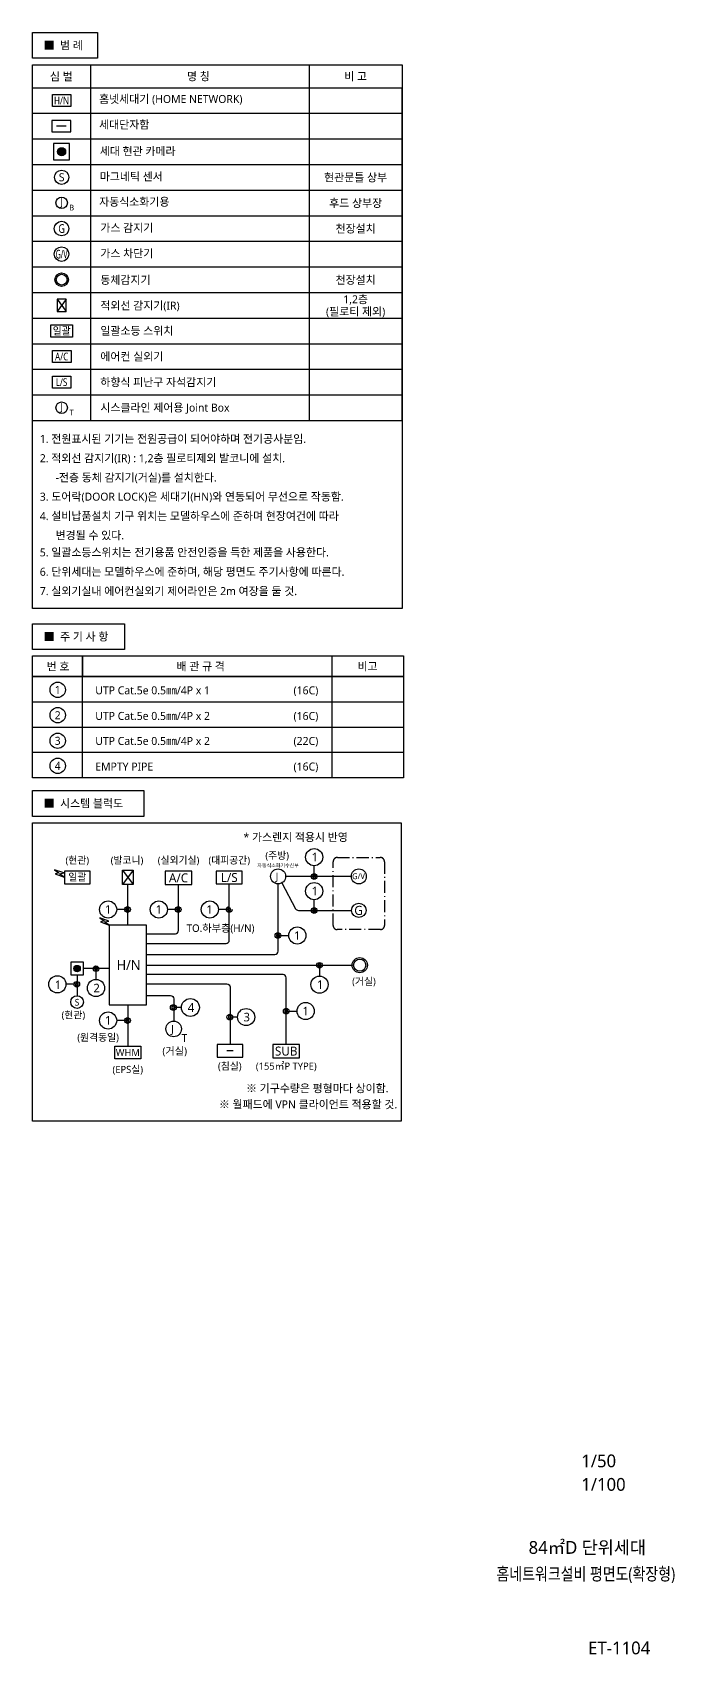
# Model space of a CAD drawing. Header units: millimetres. Extents: x 8480 to 294185, y -114350 to -87474.
# Drawn here: x 158160 to 168185, y -113622 to -88283 of the extents above; entities that cross this region are included whole.
import ezdxf
from ezdxf.enums import TextEntityAlignment as Align

# ---------------------------------------------------------------- set-up
doc = ezdxf.new("R2010")
doc.units = ezdxf.units.MM
doc.header["$LTSCALE"] = 50
doc.linetypes.add('DD6', pattern=[6, 3.75, -1, 0.25, -1])
doc.linetypes.add('H', pattern=[6, 4, -2])
for name, color, linetype in [('e-con', 1, 'Continuous'), ('E-SYM', 2, 'Continuous'), ('e-wire', 4, 'Continuous'), ('e-wire3s', 4, 'H'), ('E_SYM', 2, 'Continuous'), ('EZ-HN-TEXT', 2, 'Continuous'), ('HN', 1, 'Continuous'), ('NOTE', 7, 'Continuous'), ('SYM', 3, 'Continuous'), ('TEX', 3, 'Continuous'), ('TEXT', 2, 'Continuous'), ('title', 2, 'Continuous'), ('전열-E-SYM', 2, 'Continuous'), ('천정', 4, 'Continuous')]:
    doc.layers.add(name, color=color, linetype=linetype)
doc.styles.add('mg', font='malgun.ttf')

# ---------------------------------------------------------------- blocks, each defined once
blk = doc.blocks.new('100-57')
at = {"layer": 'E-SYM', "linetype": 'Continuous'}
blk.add_line((-125, 150), (125, 150), dxfattribs=at)
at = {"layer": 'E-SYM'}
blk.add_lwpolyline([(-250, 0), (250, 0), (250, 300), (-250, 300)], close=True, dxfattribs=at)
blk = doc.blocks.new('EFCL')
at = {"layer": 'SYM'}
h = blk.add_hatch(color=6, dxfattribs=at)
edge = h.paths.add_edge_path()
edge.add_arc((0, 0), 150, 0, 360)
at = {"layer": 'SYM', "color": 6}
blk.add_lwpolyline([(-300, -300), (300, -300), (300, 300), (-300, 300)], close=True, dxfattribs=at)
blk.add_circle((0, 0), 150, dxfattribs=at)
blk.add_circle((0, 0), 150, dxfattribs=at)
blk = doc.blocks.new('A$C6a344dfd')
at = {"layer": 'SYM', "color": 3}
blk.add_circle((0, 111), 111, dxfattribs=at)
at = {"layer": 'SYM', "color": 3, "style": 'mg'}
blk.add_text('S', height=125, dxfattribs=at).set_placement((0, 111), align=Align.MIDDLE)
blk = doc.blocks.new('100-89')
at = {"layer": 'E-SYM', "linetype": 'Continuous'}
blk.add_circle((0, 0), 150, dxfattribs=at)
at = {"layer": 'e-con', "linetype": 'Continuous', "style": 'mg'}
blk.add_text('J', height=200, dxfattribs=at).set_placement((0, 0), align=Align.MIDDLE)
blk = doc.blocks.new('A$C6D592EF3')
at = {"layer": 'SYM', "color": 2}
for radius in [105, 84]:
    blk.add_circle((133, 160, 0), radius, dxfattribs=at)
blk = doc.blocks.new('A$C4bec3cc4')
at = {"layer": 'SYM', "color": 4, "ltscale": 3}
blk.add_blockref('A$C6D592EF3', (-238, -160, 0), dxfattribs=at)
blk = doc.blocks.new('에어컨 실외기')
at = {"layer": 'SYM', "color": 2, "elevation": 0}
blk.add_lwpolyline([(-332052, 105245), (-331764, 105245), (-331764, 105055), (-332052, 105055)], close=True, dxfattribs=at)
at = {"layer": 'SYM', "color": 1, "style": 'mg', "width": 0.8}
blk.add_text('A/C', height=120.2, dxfattribs=at).set_placement((-331910, 105150), align=Align.MIDDLE_CENTER)
blk = doc.blocks.new('A$C49EC5F35')
at = {"layer": 'SYM', "color": 1, "elevation": 0}
blk.add_lwpolyline([(144, 192), (0, 192), (0, 0), (144, 0)], close=True, dxfattribs=at)
at = {"layer": 'SYM', "color": 1}
for points in [[(0, 192), (144, 0)], [(144, 192), (0, 0)]]:
    blk.add_lwpolyline(points, dxfattribs=at)
blk = doc.blocks.new('A$Cccbf2acf')
at = {"layer": 'SYM', "color": 4, "ltscale": 3}
blk.add_blockref('A$C49EC5F35', (-144, -192), dxfattribs=at)
blk = doc.blocks.new('가스 감지기')
at = {"layer": 'SYM', "color": 2}
blk.add_circle((-336271, 111089, 0), 114, dxfattribs=at)
at = {"layer": 'TEX', "color": 1, "style": 'mg', "width": 0.8}
blk.add_text('G', height=135, dxfattribs=at).set_placement((-336271, 111089, 0), align=Align.MIDDLE)
blk = doc.blocks.new('가스 차단기')
at = {"layer": 'SYM', "color": 2}
blk.add_circle((-336271, 111509, 0), 114, dxfattribs=at)
at = {"layer": 'TEX', "color": 1, "style": 'mg', "width": 0.5}
blk.add_text('G/V', height=135, dxfattribs=at).set_placement((-336271, 111509, 0), align=Align.MIDDLE)
blk = doc.blocks.new('F19')
at = {"layer": 'E_SYM', "elevation": 0}
blk.add_lwpolyline([(-2.14, 1.19), (2.14, 1.19), (2.14, -1.19), (-2.14, -1.19)], close=True, dxfattribs=at)
at = {"layer": 'TEX', "color": 1, "style": 'mg', "width": 0.9}
blk.add_text('일괄', height=1.5, dxfattribs=at).set_placement((0, 0), align=Align.MIDDLE_CENTER)
blk = doc.blocks.new('HN')
at = {"layer": 'E_SYM'}
blk.add_lwpolyline([(52707, -39358), (52996, -39358), (52996, -39549), (52707, -39549)], close=True, dxfattribs=at)
at = {"layer": 'TEXT', "color": 1, "style": 'mg', "width": 0.8}
blk.add_text('H/N', height=120.2, dxfattribs=at).set_placement((52850, -39454, 0), align=Align.MIDDLE_CENTER)
blk = doc.blocks.new('하향식 피난구 자석감지기')
at = {"layer": 'SYM', "color": 2, "elevation": 0}
blk.add_lwpolyline([(-331372, 105245), (-331084, 105245), (-331084, 105055), (-331372, 105055)], close=True, dxfattribs=at)
at = {"layer": 'SYM', "color": 1, "style": 'mg', "width": 0.8}
blk.add_text('L/S', height=120.2, dxfattribs=at).set_placement((-331230, 105150), align=Align.MIDDLE_CENTER)
blk = doc.blocks.new('NOTE-1')
at = {"layer": 'NOTE', "color": 1}
for p, q in [((409294, -123120), (409294, -117561)), ((409294, -117561), (415065, -117561)), ((410205, -123120), (410205, -117561)), ((413615, -117561), (413615, -123120)), ((415065, -117561), (415065, -123120)), ((409294, -117921), (415065, -117921)), ((415065, -123120), (415065, -117921)), ((409294, -118321), (415065, -118321)), ((409294, -118720), (415065, -118720)), ((409294, -119120), (415065, -119120)), ((409294, -119520), (415065, -119520)), ((409294, -119920), (415065, -119920)), ((409294, -120320), (415065, -120320)), ((409294, -120720), (415065, -120720)), ((409294, -121120), (415065, -121120)), ((409294, -121520), (415065, -121520)), ((409294, -121920), (415065, -121920)), ((409294, -121920), (415065, -121920)), ((409294, -122320), (415065, -122320)), ((409294, -122720), (415065, -122720)), ((410075, -126797), (410075, -127117)), ((410075, -127117), (410075, -126797)), ((413967, -126797), (413967, -127117)), ((409294, -127117), (415085, -127117)), ((409294, -128699), (409294, -127117)), ((410075, -128699), (410075, -127117)), ((413967, -127117), (413967, -128699)), ((415085, -127117), (415085, -128699)), ((415085, -127517), (409294, -127517)), ((415085, -127917), (409294, -127917)), ((415085, -128308), (409294, -128308)), ((415085, -128699), (409294, -128699))]:
    blk.add_line(p, q, dxfattribs=at)
for points in [[(409294, -117057), (410311, -117057), (410311, -117461), (409294, -117461)], [(409294, -123120), (415065, -123120), (415065, -126054), (409294, -126054)], [(409294, -126294), (410731, -126294), (410731, -126697), (409294, -126697)], [(409294, -126797), (415085, -126797), (415085, -127117), (409294, -127117)]]:
    blk.add_lwpolyline(points, close=True, dxfattribs=at)
for centre in [(409688, -127327), (409688, -127723), (409688, -128123), (409688, -128514)]:
    blk.add_circle(centre, 120, dxfattribs=at)
at = {"layer": 'SYM', "color": 2, "linetype": 'Continuous', "xscale": 0.5992808219178083, "yscale": 0.5992808219178083, "zscale": 0.5992808219178083, "rotation": 180}
blk.add_blockref('100-57', (409744, -118431), dxfattribs=at)
at = {"layer": 'SYM', "color": 2, "xscale": 0.4166697985492647, "yscale": 0.4166697985492647, "zscale": 0.4166697985492647, "rotation": 270}
blk.add_blockref('EFCL', (409750, -118920), dxfattribs=at)
at = {"layer": 'SYM', "color": 3}
for name, p in [('A$C6a344dfd', (409750, -119431)), ('가스 감지기', (746020, -231210, 0)), ('가스 차단기', (746020, -232030, 0))]:
    blk.add_blockref(name, p, dxfattribs=at)
at = {"layer": 'SYM', "color": 2}
for name, p, xscale, yscale, zscale in [('100-89', (409750, -119720), 0.6, 0.6, 0.6), ('F19', (409750, -121720), 80.1068090787717, 80.1068090787717, 80.1068090787717), ('100-89', (409750, -122920), 0.6, 0.6, 0.6)]:
    blk.add_blockref(name, p, dxfattribs=dict(at, xscale=xscale, yscale=yscale, zscale=zscale))
at = {"layer": 'SYM', "color": 4}
for name, p in [('A$C4bec3cc4', (409855, -120920)), ('A$Cccbf2acf', (409822, -121224)), ('에어컨 실외기', (741660, -227270))]:
    blk.add_blockref(name, p, dxfattribs=at)
at = {"layer": 'SYM', "color": 4, "transparency": 33554687}
blk.add_blockref('하향식 피난구 자석감지기', (740978, -227670, 0), dxfattribs=at)
at = {"layer": '전열-E-SYM'}
blk.add_blockref('HN', (356898, -78667), dxfattribs=at)
at = {"layer": 'TEX', "style": 'mg'}
for s, p in [('■  범 례', (409470, -117259)), ('■  주 기 사 항', (409470, -126496))]:
    blk.add_text(s, height=125, dxfattribs=at).set_placement(p, align=Align.MIDDLE_LEFT)
for s, height, p in [('심 벌', 125, (409744, -117741)), ('명 칭', 125, (411885, -117741)), ('비 고', 125, (414340, -117741)), ('현관문틀 상부', 125, (414340, -119320)), ('B', 90, (409906, -119794)), ('후드 상부장', 125, (414340, -119720)), ('천장설치', 125, (414340, -120120)), ('천장설치', 125, (414340, -120920)), ('(필로티 제외)', 125, (414340, -121421)), ('1,2층', 125, (414340, -121228)), ('T', 90, (409906, -122994)), ('배 관 규 격', 125, (411921, -126957)), ('비고', 125, (414526, -126957)), ('1', 125, (409688, -127327)), ('2', 125, (409688, -127723)), ('3', 125, (409688, -128123)), ('4', 125, (409688, -128514))]:
    blk.add_text(s, height=height, dxfattribs=at).set_placement(p, align=Align.MIDDLE)
for s, p in [('홈넷세대기 (HOME NETWORK)', (410335, -118160)), ('세대단자함', (410335, -118560)), ('세대 현관 카메라', (410345, -118974)), ('마그네틱 센서', (410345, -119372)), ('자동식소화기용', (410335, -119766)), ('가스 감지기 ', (410354, -120173)), ('가스 차단기', (410354, -120573)), ('동체감지기', (410354, -120987)), ('적외선 감지기(IR)', (410354, -121387)), ('일괄소등 스위치', (410354, -121781)), ('에어컨 실외기', (410354, -122183)), ('하향식 피난구 자석감지기', (410354, -122583)), ('시스클라인 제어용 Joint Box', (410354, -122981)), ('1. 전원표시된 기기는 전원공급이 되어야하며 전기공사분임.', (409409, -123469)), ('2. 적외선 감지기(IR) : 1,2층 필로티제외 발코니에 설치.', (409409, -123771)), ('-전층 동체 감지기(거실)를 설치한다.', (409655, -124073)), ('3. 도어락(DOOR LOCK)은 세대기(HN)와 연동되어 무선으로 작동함.', (409409, -124372)), ('4. 설비납품설치 기구 위치는 모델하우스에 준하며 현장여건에 따라', (409409, -124674)), ('변경될 수 있다.', (409655, -124976)), ('5. 일괄소등스위치는 전기용품 안전인증을 득한 제품을 사용한다.', (409409, -125242)), ('6. 단위세대는 모델하우스에 준하며, 해당 평면도 주기사항에 따른다.', (409409, -125545)), ('7. 실외기실내 에어컨실외기 제어라인은 2m 여장을 둘 것.', (409409, -125847)), ('번 호', (409515, -127025)), ('UTP Cat.5e 0.5㎜/4P x 1', (410275, -127397)), ('(16C) ', (413370, -127398)), ('UTP Cat.5e 0.5㎜/4P x 2', (410275, -127797)), ('(16C) ', (413370, -127798)), ('UTP Cat.5e 0.5㎜/4P x 2', (410275, -128188)), ('(22C) ', (413370, -128188)), ('EMPTY PIPE', (410275, -128588)), ('(16C) ', (413370, -128588))]:
    blk.add_text(s, height=125, dxfattribs=at).set_placement(p)
blk = doc.blocks.new('NOTE-2')
at = {"layer": 'SYM'}
h = blk.add_hatch(color=6, dxfattribs=at)
edge = h.paths.add_edge_path()
edge.add_arc((409991, -131383), 49.6, 0, 360)
at = {"color": 1}
for p, q in [((413693, -129945), (413693, -129776)), ((410778, -130461), (410609, -130461)), ((411570, -130461), (411401, -130461)), ((413693, -130476), (413693, -130307)), ((413126, -130867), (413294, -130867)), ((410286, -131385), (410286, -131553)), ((413776, -131332), (413776, -131500)), ((409986, -131629), (409818, -131629)), ((411620, -131991), (411494, -131991)), ((410778, -132195), (410609, -132195)), ((412496, -132141), (412375, -132141)), ((413256, -132047), (413425, -132047))]:
    blk.add_line(p, q, dxfattribs=at)
at = {"color": 1, "transparency": 33554687}
blk.add_line((412367, -130460), (412198, -130460), dxfattribs=at)
blk.add_circle((412367, -130460), 44.3, dxfattribs=at)
at = {"color": 1}
for centre, radius, start, end in [((413693, -129945), 22.1, 0, 180), ((413693, -129945), 22.1, 180, 0), ((410778, -130461), 22.1, 90, 270), ((410778, -130461), 22.1, 270, 90), ((411570, -130461), 22.1, 90, 270), ((411570, -130461), 22.1, 270, 90), ((413693, -130476), 22.1, 0, 180), ((413693, -130476), 22.1, 180, 0), ((413126, -130867), 22.1, 90, 270), ((413126, -130867), 22.1, 270, 90), ((410286, -131385), 22.1, 0, 180), ((410286, -131385), 22.1, 180, 0), ((413776, -131332), 22.1, 0, 180), ((413776, -131332), 22.1, 180, 0), ((409986, -131629), 22.1, 90, 270), ((409986, -131629), 22.1, 270, 90), ((411494, -131991), 23.1, 90, 270), ((411494, -131991), 23.1, 270, 90), ((410778, -132195), 22.1, 90, 270), ((410778, -132195), 22.1, 270, 90), ((412375, -132141), 22.1, 90, 270), ((412375, -132141), 22.1, 270, 90), ((413256, -132047), 22.1, 90, 270), ((413256, -132047), 22.1, 270, 90)]:
    blk.add_arc(centre, radius, start, end, dxfattribs=at)
at = {"color": 1, "transparency": 33554687}
for start, end in [(90, 270), (270, 90)]:
    blk.add_arc((412367, -130460), 22.1, start, end, dxfattribs=at)
at = {"layer": 'e-wire'}
blk.add_lwpolyline([(413256, -132567), (413256, -131526, 0.414214), (413206, -131476), (411073, -131476)], format="xyb", dxfattribs=at)
at = {"layer": 'EZ-HN-TEXT', "color": 1}
for points in [[(409649, -129905), (409787, -129954), (409714, -129903), (409784, -129890), (409639, -129839), (409708, -129886)], [(410354, -130654), (410493, -130703), (410419, -130653), (410489, -130640), (410344, -130589), (410413, -130636)]]:
    blk.add_lwpolyline(points, close=True, dxfattribs=at)
at = {"layer": 'HN', "color": 1}
for centre, radius in [((413693, -129642), 134), ((413693, -129945), 44.3), ((413693, -130173), 134), ((410475, -130461), 134), ((410778, -130461), 44.3), ((411267, -130461), 134), ((411570, -130461), 44.3), ((412064, -130460), 134), ((413693, -130476), 44.3), ((413429, -130867), 134), ((413126, -130867), 44.3), ((409683, -131629), 134), ((410286, -131385), 44.3), ((413776, -131634), 134), ((413776, -131332), 44.3), ((409986, -131629), 44.3), ((410286, -131687), 134), ((411494, -131991), 46.1), ((411760, -131991), 140), ((412630, -132141), 134), ((413256, -132047), 44.3), ((413559, -132047), 134), ((410475, -132195), 134), ((410778, -132195), 44.3), ((412375, -132141), 44.3)]:
    blk.add_circle(centre, radius, dxfattribs=at)
at = {"layer": 'NOTE', "color": 1}
for points in [[(409294, -128601), (411031, -128601), (411031, -129005), (409294, -129005)], [(409294, -129105), (415050, -129105), (415050, -133765), (409294, -133765)]]:
    blk.add_lwpolyline(points, close=True, dxfattribs=at)
at = {"layer": 'NOTE'}
blk.add_lwpolyline([(414226, -129319, 0, 0, 0), (414390, -129319, 0, 0, 0), (414390, -129503, 57.5, 0, 0), (414390, -129647, 0, 0, 0)], format="xyseb", dxfattribs=at)
at = {"layer": 'NOTE', "linetype": 'DD6'}
blk.add_lwpolyline([(414056, -129647), (414724, -129647, -0.414214), (414791, -129714), (414791, -130711, -0.414214), (414728, -130773), (414051, -130773, -0.414214), (413989, -130711), (413989, -129714, -0.414214)], format="xyb", close=True, dxfattribs=at)
at = {"layer": 'SYM', "color": 2}
for p, q in [((410196, -129859), (409793, -129859)), ((409793, -129859), (409793, -130061)), ((410196, -130061), (410196, -129859)), ((411785, -129861), (411365, -129861)), ((411365, -129861), (411365, -130071)), ((411785, -130071), (411785, -129861)), ((412568, -129859), (412165, -129859)), ((412165, -129859), (412165, -130061)), ((412568, -130061), (412568, -129859)), ((409793, -130061), (410196, -130061)), ((411365, -130071), (411785, -130071)), ((412165, -130061), (412568, -130061)), ((411073, -130703), (410493, -130703)), ((410493, -130703), (410493, -131950)), ((411073, -131950), (411073, -130703)), ((410493, -131950), (411073, -131950)), ((410581, -132794), (410581, -132593)), ((410581, -132593), (410984, -132593)), ((410984, -132593), (410984, -132794)), ((412429, -132668), (412328, -132668)), ((413466, -132567), (413046, -132567)), ((413046, -132567), (413046, -132777)), ((413046, -132777), (413466, -132777)), ((413466, -132777), (413466, -132567)), ((410984, -132794), (410581, -132794))]:
    blk.add_line(p, q, dxfattribs=at)
at = {"layer": 'SYM', "color": 1}
for p, q in [((410699, -129848), (410867, -129848)), ((410699, -130071), (410699, -129848)), ((410867, -129848), (410699, -130071)), ((410699, -129848), (410867, -130071)), ((410867, -129848), (410867, -130071)), ((410867, -130071), (410699, -130071))]:
    blk.add_line(p, q, dxfattribs=at)
at = {"layer": 'SYM', "color": 6}
for p, q in [((410090, -131284), (409892, -131284)), ((409892, -131284), (409892, -131482)), ((409892, -131482), (410090, -131482)), ((410090, -131482), (410090, -131284))]:
    blk.add_line(p, q, dxfattribs=at)
at = {"layer": 'SYM', "color": 2}
blk.add_lwpolyline([(412580, -132769), (412580, -132567), (412177, -132567), (412177, -132769)], close=True, dxfattribs=at)
at = {"layer": 'SYM', "color": 3}
for centre, radius in [((413130, -129943), 117), ((409991, -131906), 99.1), ((411499, -132325), 122)]:
    blk.add_circle(centre, radius, dxfattribs=at)
at = {"layer": 'SYM', "color": 2}
for centre, radius in [((414390, -129943), 117), ((414390, -130474), 112), ((414404, -131330), 119), ((414404, -131330), 94.8)]:
    blk.add_circle(centre, radius, dxfattribs=at)
at = {"layer": 'SYM', "color": 6}
blk.add_circle((409991, -131383), 49.6, dxfattribs=at)
blk.add_circle((409991, -131383), 49.6, dxfattribs=at)
at = {"layer": '천정'}
for p, q in [((414273, -129943), (413248, -129943)), ((409991, -131482), (409991, -131807)), ((410493, -131383), (410090, -131383)), ((410783, -131950), (410783, -132593))]:
    blk.add_line(p, q, dxfattribs=at)
for points in [[(410783, -130703), (410783, -130071)], [(411073, -131330), (414285, -131330)]]:
    blk.add_lwpolyline(points, dxfattribs=at)
for points in [[(411073, -131162), (413080, -131162, 0.414214), (413130, -131112), (413130, -130061)], [(411073, -130840), (411525, -130840, 0.414214), (411575, -130790), (411575, -130071)], [(413186, -130046), (413403, -130449, 0.275723), (413446, -130474), (414278, -130474)], [(411073, -131623), (412331, -131623, -0.414214), (412379, -131671), (412379, -132567)], [(411073, -131804), (411449, -131804, -0.414214), (411499, -131854), (411499, -132203)]]:
    blk.add_lwpolyline(points, format="xyb", dxfattribs=at)
at = {"layer": '천정', "transparency": 33554687}
blk.add_lwpolyline([(411073, -130991), (412317, -130991, 0.414214), (412367, -130941), (412367, -130061)], format="xyb", dxfattribs=at)
at = {"layer": 'SYM', "color": 3, "style": 'mg'}
for s, height, p in [('J', 117, (413091, -130004)), ('S', 104, (409953, -131961)), ('J', 122, (411458, -132388))]:
    blk.add_text(s, height=height, dxfattribs=at).set_placement(p)
at = {"layer": 'TEX', "style": 'mg'}
blk.add_text('■  시스템 블럭도', height=125, dxfattribs=at).set_placement((409470, -128803), align=Align.MIDDLE_LEFT)
blk.add_text('* 가스렌지 적용시 반영', height=125, dxfattribs=at).set_placement((414218, -129392), align=Align.RIGHT)
for s, height, p in [('(현관)', 112, (409994, -129746)), ('(발코니)', 112, (410770, -129746)), ('(실외기실)', 112, (411575, -129746)), ('(거실)', 112, (414470, -131638)), ('(현관)', 112, (409933, -132163)), ('(거실)', 116.7, (411515, -132729)), ('(EPS실)', 112, (410782, -133015)), ('(침실)', 112, (412375, -132962)), ('(155㎡P TYPE)', 112, (413257, -132963))]:
    blk.add_text(s, height=height, dxfattribs=at).set_placement(p, align=Align.CENTER)
at = {"layer": 'TEX', "transparency": 33554687, "style": 'mg'}
for s, height, p in [('(대피공간)', 112, (412367, -129746)), ('TO.하부층(H/N)', 116.67, (412231, -130810))]:
    blk.add_text(s, height=height, dxfattribs=at).set_placement(p, align=Align.CENTER)
at = {"layer": 'TEX', "style": 'mg'}
for s, height, p in [('자동식소화기수신부', 56, (413130, -129772)), ('(주방)', 112, (413115, -129616))]:
    blk.add_text(s, height=height, dxfattribs=at).set_placement(p, align=Align.MIDDLE_CENTER)
for s, height, p in [('1', 134, (413703, -129642)), ('1', 134, (413703, -130173)), ('1', 134, (410475, -130461)), ('1', 134, (411267, -130461)), ('1', 134, (413429, -130867)), ('1', 134, (409693, -131636)), ('2', 134, (410296, -131687)), ('1', 134, (413785, -131634)), ('4', 140, (411770, -131991)), ('1', 134, (413559, -132047)), ('1', 134, (410475, -132192)), ('3', 134, (412640, -132141)), ('(원격동일)', 112, (410319, -132461))]:
    blk.add_text(s, height=height, dxfattribs=at).set_placement(p, align=Align.MIDDLE)
at = {"layer": 'TEX', "color": 1, "style": 'mg'}
for s, height, p in [('일괄', 112, (409995, -129952)), ('A/C', 140, (411575, -129966)), ('L/S', 140, (412367, -129960)), ('H/N', 153.2, (410795, -131328)), ('SUB', 140, (413256, -132672))]:
    blk.add_text(s, height=height, dxfattribs=at).set_placement(p, align=Align.MIDDLE_CENTER)
blk.add_text('G/V', height=89.6, dxfattribs=at).set_placement((414385, -129986), align=Align.CENTER)
at = {"layer": 'TEX', "transparency": 33554687, "style": 'mg'}
blk.add_text('1', height=134, dxfattribs=at).set_placement((412059, -130461), align=Align.MIDDLE)
at = {"layer": 'TEX', "color": 1, "style": 'mg'}
for s, height, p in [('G', 140, (414385, -130474)), ('WHM', 112, (410783, -132694))]:
    blk.add_text(s, height=height, dxfattribs=at).set_placement(p, align=Align.MIDDLE)
blk.add_text('T', height=122, dxfattribs=at).set_placement((411623, -132528))
at = {"layer": 'TEX', "color": 2, "style": 'mg'}
blk.add_text('※ 기구수량은 평형마다 상이함.', height=125, dxfattribs=at).set_placement((413741, -133254), align=Align.MIDDLE_CENTER)
blk.add_text('※ 월패드에 VPN 클라이언트 적용할 것.', height=125, dxfattribs=at).set_placement((414990, -133567), align=Align.RIGHT)

msp = doc.modelspace()

# ---------------------------------------------------------------- block references
at = {"layer": 'e-wire3s'}
for name, p in [('NOTE-1', (-251134, 28775)), ('NOTE-2', (-251134, 28477))]:
    msp.add_blockref(name, p, dxfattribs=at)

# ---------------------------------------------------------------- texts
at = {"layer": 'title', "color": 2, "style": 'mg'}
for s, p in [('1/50', (166729, -110597)), ('1/100', (166729, -110964))]:
    msp.add_text(s, height=200, dxfattribs=at).set_placement(p, align=Align.MIDDLE_LEFT)
msp.add_text('84㎡D 단위세대 ', height=200, dxfattribs=at).set_placement((166857, -111949), align=Align.MIDDLE_CENTER)
at = {"layer": 'title', "color": 2, "style": 'mg', "width": 0.8}
msp.add_text('홈네트워크설비 평면도(확장형)', height=200, dxfattribs=at).set_placement((166799, -112362), align=Align.MIDDLE_CENTER)
at = {"layer": 'title', "style": 'mg'}
msp.add_text('ET-1104', height=200, dxfattribs=at).set_placement((167321, -113519), align=Align.MIDDLE_CENTER)

doc.saveas('drawing.dxf')
